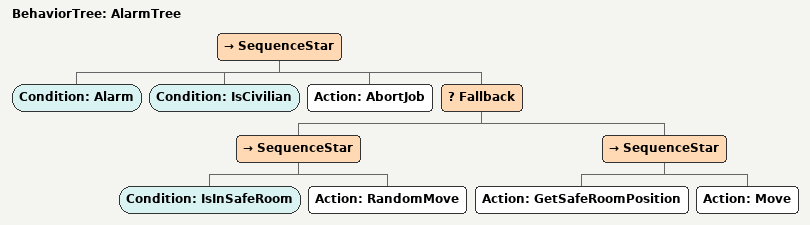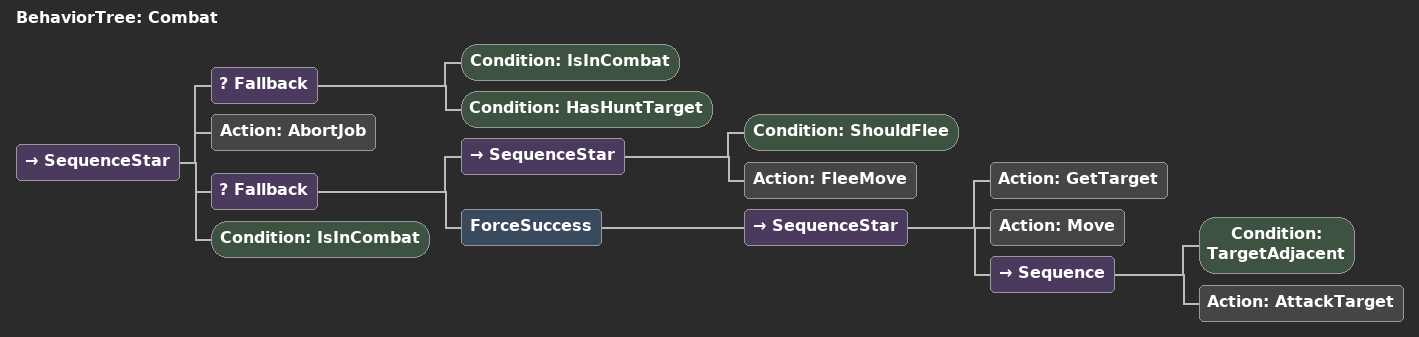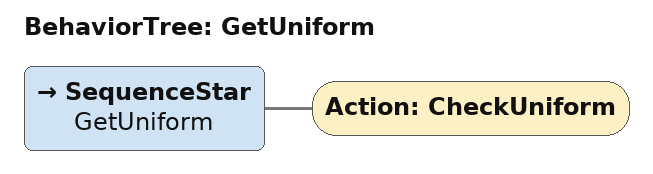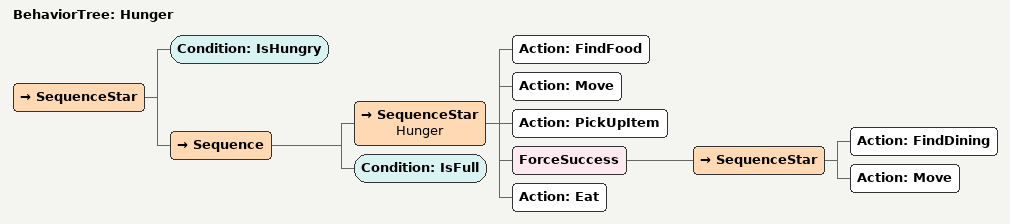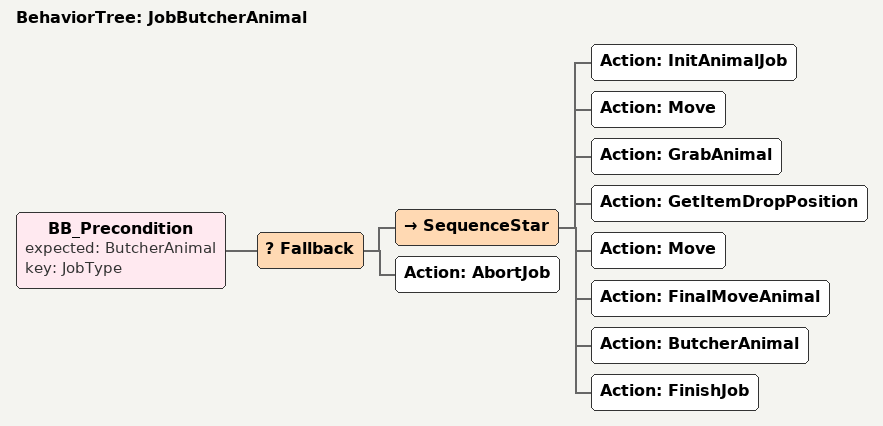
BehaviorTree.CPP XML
<BehaviorTree ID="AlarmTree">
    <SequenceStar>
        <Condition ID="Alarm"/>
        <Condition ID="IsCivilian"/>
        <Action ID="AbortJob"/>
        <Fallback>
            <SequenceStar>
                <Condition ID="IsInSafeRoom"/>
                <Action ID="RandomMove"/>
            </SequenceStar>
            <SequenceStar>
                <Action ID="GetSafeRoomPosition"/>
                <Action ID="Move"/>
            </SequenceStar>
        </Fallback>
    </SequenceStar>
</BehaviorTree>

<BehaviorTree ID="Combat">
    <SequenceStar>
        <Fallback>
            <Condition ID="IsInCombat"/>
            <Condition ID="HasHuntTarget"/>
        </Fallback>
        <Action ID="AbortJob"/>
        <Fallback>
            <!-- Unarmed civilians try to flee first -->
            <SequenceStar>
                <Condition ID="ShouldFlee"/>
                <Action ID="FleeMove"/>
            </SequenceStar>
            <!-- Fight: armed civilians and military gnomes, or cornered unarmed -->
            <ForceSuccess>
                <SequenceStar>
                    <Action ID="GetTarget"/>
                    <Action ID="Move"/>
                    <Sequence>
                        <Condition ID="TargetAdjacent"/>
                        <Action ID="AttackTarget"/>
                    </Sequence>
                </SequenceStar>
            </ForceSuccess>
        </Fallback>
        <Condition ID="IsInCombat"/>
    </SequenceStar>
</BehaviorTree>

<BehaviorTree ID="GetUniform">
    <SequenceStar name="GetUniform">
        <Action ID="CheckUniform"/>
    </SequenceStar>
</BehaviorTree>

<BehaviorTree ID="Hunger">
    <SequenceStar>
        <Condition ID="IsHungry"/>
        <Sequence>
            <SequenceStar name="Hunger">
                <Action ID="FindFood"/>
                <Action ID="Move"/>
                <Action ID="PickUpItem"/>
                <ForceSuccess>
                    <SequenceStar>
                        <Action ID="FindDining"/>
                        <Action ID="Move"/>
                    </SequenceStar>
                </ForceSuccess>
                <Action ID="Eat"/>
            </SequenceStar>
            <Condition ID="IsFull"/>
        </Sequence>
    </SequenceStar>
</BehaviorTree>

<BehaviorTree ID="JobButcherAnimal">
    <BB_Precondition expected="ButcherAnimal" key="JobType">
        <Fallback>
            <SequenceStar>
                <Action ID="InitAnimalJob"/>
                <Action ID="Move"/>
                <Action ID="GrabAnimal"/>
                <Action ID="GetItemDropPosition"/>
                <Action ID="Move"/>
                <Action ID="FinalMoveAnimal"/>
                <Action ID="ButcherAnimal"/>
                <Action ID="FinishJob"/>
            </SequenceStar>
            <Action ID="AbortJob"/>
        </Fallback>
    </BB_Precondition>
</BehaviorTree>
